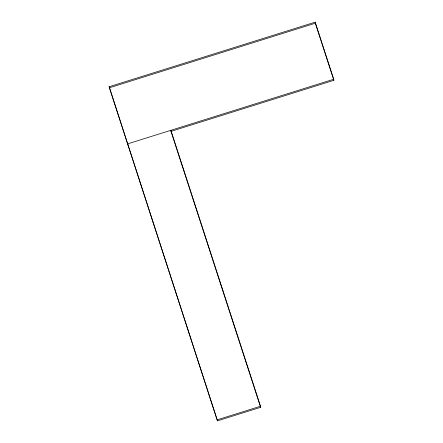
<?xml version="1.0" encoding="UTF-8"?>
<svg xmlns="http://www.w3.org/2000/svg" width="443" height="443" viewBox="0 0 443 443"><rect width="100%" height="100%" fill="white"/><g stroke="black" fill="none" stroke-linecap="round" stroke-linejoin="round"><path stroke-width="0.66" d="M109.133 86.756L315.178 22.15L333.729 79.242L333.867 80.31L170.992 131.377L260.645 407.316L217.474 420.85L109.133 86.756L217.474 420.85M109.271 87.825L315.316 23.219L315.178 22.15M333.729 79.242L127.684 143.848L127.822 144.916M217.336 419.781L260.506 406.242L170.854 130.308L170.992 131.377M315.316 23.219L333.867 80.31M260.506 406.242L260.645 407.316"/></g></svg>
